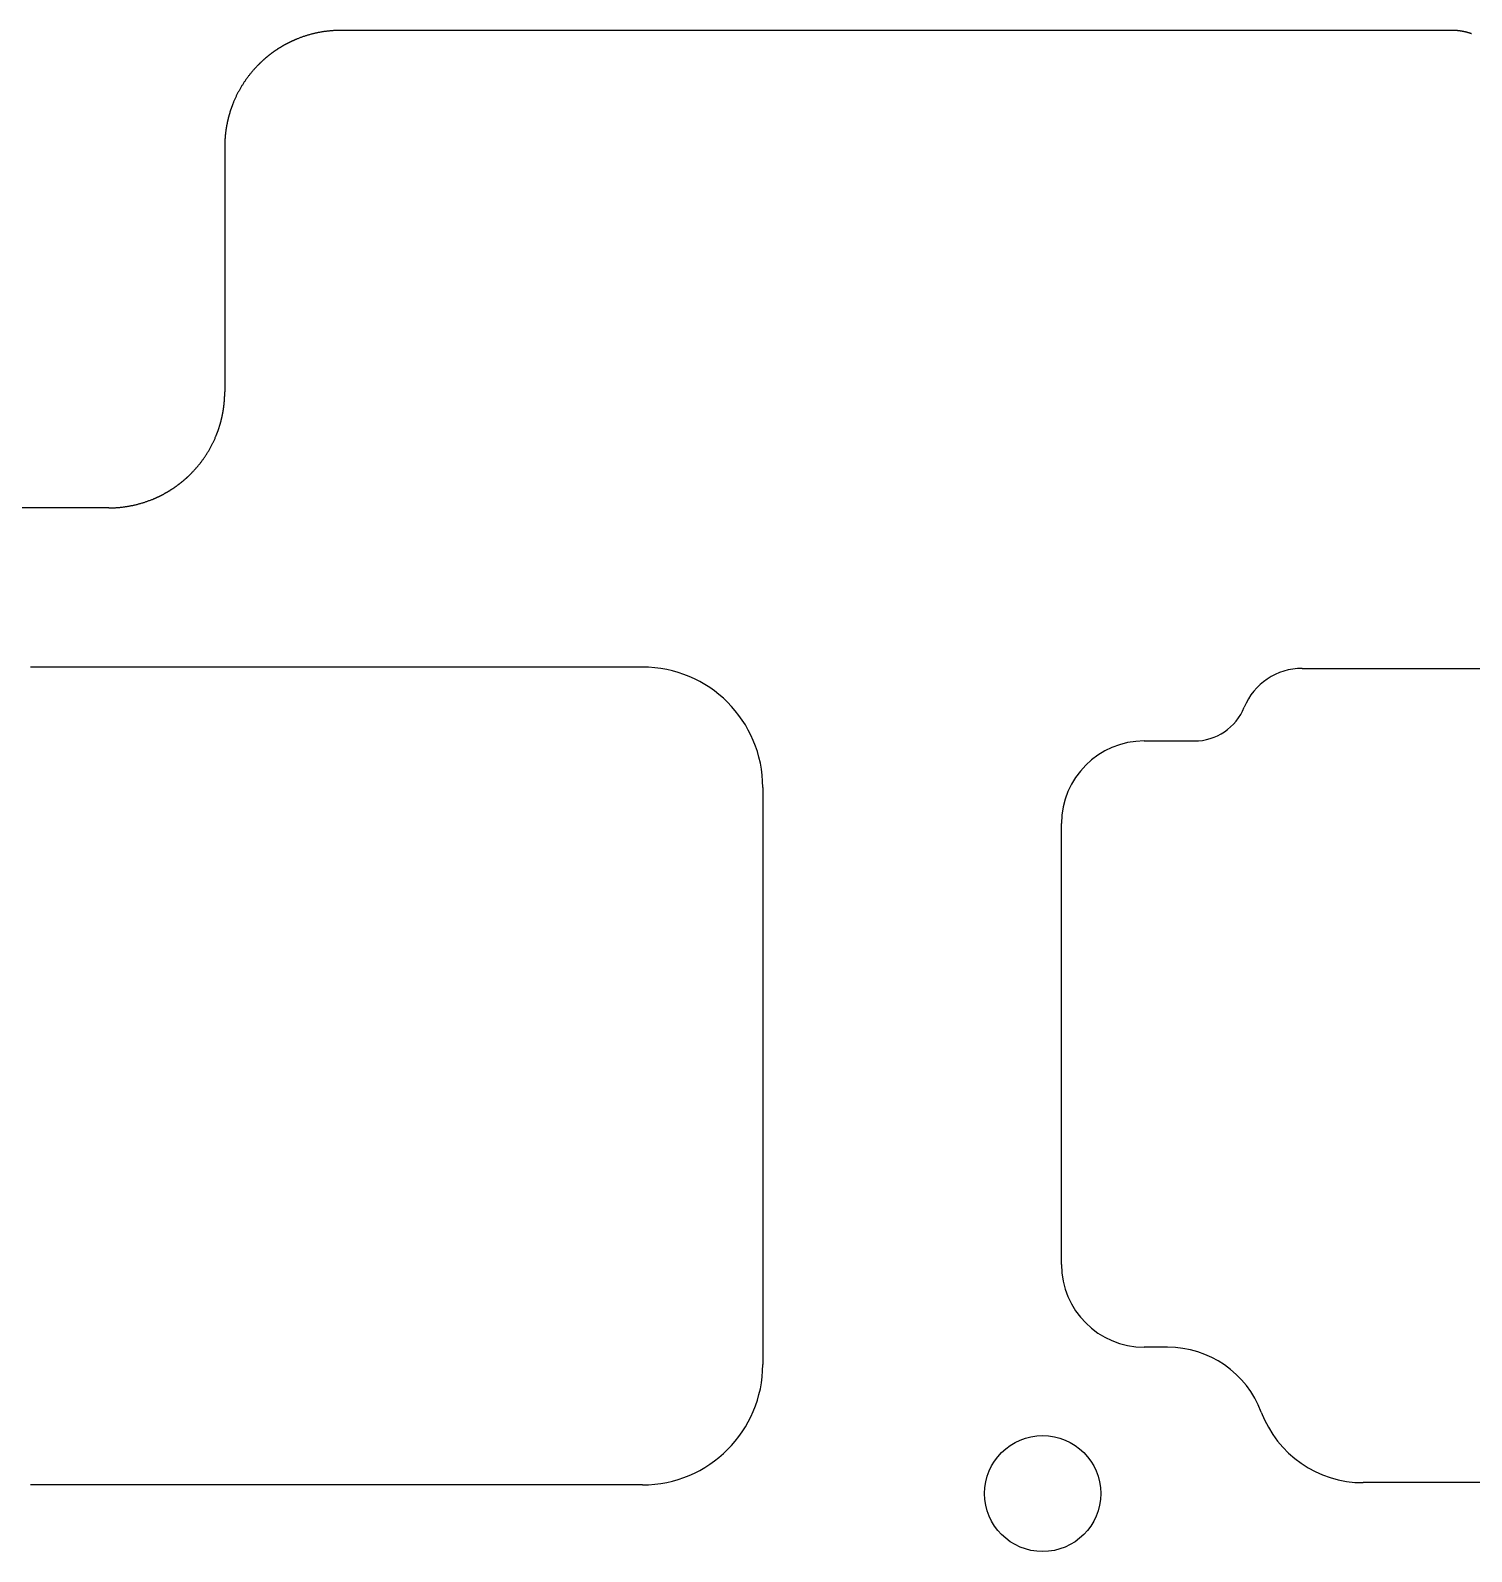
# Model space of a CAD drawing. Header units: millimetres. Extents: x -10 to 277, y -95 to 18.
# Drawn here: x 223.32 to 248.17, y -8.2 to 18.03 of the extents above; entities that cross this region are included whole.
import ezdxf

# ---------------------------------------------------------------- set-up
doc = ezdxf.new("R2010")
doc.units = ezdxf.units.MM
doc.header["$MEASUREMENT"] = 0
doc.layers.add('Edge.Cuts', color=53, linetype='CONTINUOUS')

msp = doc.modelspace()

# ---------------------------------------------------------------- linework, layer by layer
at = {"layer": 'Edge.Cuts', "linetype": 'Continuous'}
for p, q in [((227.824035, 17.835923), (227.818315, 17.833223)), ((227.829764, 17.838606), (227.824035, 17.835923)), ((227.835501, 17.84127), (227.829764, 17.838606)), ((227.841247, 17.843916), (227.835501, 17.84127)), ((227.847001, 17.846544), (227.841247, 17.843916)), ((227.852763, 17.849154), (227.847001, 17.846544)), ((227.858534, 17.851746), (227.852763, 17.849154)), ((227.864312, 17.854319), (227.858534, 17.851746)), ((227.870099, 17.856874), (227.864312, 17.854319)), ((227.875894, 17.859411), (227.870099, 17.856874)), ((227.881697, 17.861929), (227.875894, 17.859411)), ((227.887508, 17.864429), (227.881697, 17.861929)), ((227.893326, 17.866911), (227.887508, 17.864429)), ((227.899153, 17.869374), (227.893326, 17.866911)), ((227.904987, 17.871819), (227.899153, 17.869374)), ((227.910829, 17.874245), (227.904987, 17.871819)), ((227.922535, 17.879042), (227.910829, 17.874245)), ((227.934272, 17.883765), (227.922535, 17.879042)), ((227.946038, 17.888414), (227.934272, 17.883765)), ((227.957833, 17.892988), (227.946038, 17.888414)), ((227.969656, 17.897487), (227.957833, 17.892988)), ((227.981508, 17.901912), (227.969656, 17.897487)), ((227.993387, 17.906261), (227.981508, 17.901912)), ((228.005294, 17.910535), (227.993387, 17.906261)), ((228.017227, 17.914734), (228.005294, 17.910535)), ((228.029186, 17.918857), (228.017227, 17.914734)), ((228.041171, 17.922904), (228.029186, 17.918857)), ((228.053181, 17.926875), (228.041171, 17.922904)), ((228.065215, 17.930771), (228.053181, 17.926875)), ((228.077274, 17.93459), (228.065215, 17.930771)), ((228.089356, 17.938332), (228.077274, 17.93459)), ((228.101462, 17.941998), (228.089356, 17.938332)), ((228.11359, 17.945587), (228.101462, 17.941998)), ((228.125741, 17.9491), (228.11359, 17.945587)), ((228.137913, 17.952535), (228.125741, 17.9491)), ((228.150106, 17.955894), (228.137913, 17.952535)), ((228.16232, 17.959175), (228.150106, 17.955894)), ((228.174554, 17.962379), (228.16232, 17.959175)), ((228.186809, 17.965505), (228.174554, 17.962379)), ((228.199082, 17.968553), (228.186809, 17.965505)), ((228.211374, 17.971524), (228.199082, 17.968553)), ((228.223684, 17.974417), (228.211374, 17.971524)), ((228.236012, 17.977232), (228.223684, 17.974417)), ((228.248358, 17.979969), (228.236012, 17.977232)), ((228.26072, 17.982628), (228.248358, 17.979969)), ((228.273098, 17.985208), (228.26072, 17.982628)), ((228.285493, 17.98771), (228.273098, 17.985208)), ((228.297902, 17.990134), (228.285493, 17.98771)), ((228.310327, 17.992479), (228.297902, 17.990134)), ((228.322766, 17.994745), (228.310327, 17.992479)), ((228.335219, 17.996933), (228.322766, 17.994745)), ((228.347685, 17.999041), (228.335219, 17.996933)), ((228.360164, 18.001071), (228.347685, 17.999041)), ((228.372656, 18.003022), (228.360164, 18.001071)), ((228.38516, 18.004894), (228.372656, 18.003022)), ((228.397675, 18.006686), (228.38516, 18.004894)), ((228.410202, 18.0084), (228.397675, 18.006686)), ((228.422739, 18.010034), (228.410202, 18.0084)), ((228.435286, 18.011589), (228.422739, 18.010034)), ((228.447843, 18.013064), (228.435286, 18.011589)), ((228.460408, 18.01446), (228.447843, 18.013064)), ((228.472983, 18.015777), (228.460408, 18.01446)), ((228.485566, 18.017014), (228.472983, 18.015777)), ((228.498157, 18.018171), (228.485566, 18.017014)), ((228.510755, 18.019249), (228.498157, 18.018171)), ((228.52336, 18.020247), (228.510755, 18.019249)), ((228.535972, 18.021166), (228.52336, 18.020247)), ((228.54859, 18.022004), (228.535972, 18.021166)), ((228.561213, 18.022763), (228.54859, 18.022004)), ((228.573841, 18.023442), (228.561213, 18.022763)), ((228.586474, 18.024042), (228.573841, 18.023442)), ((228.599111, 18.024561), (228.586474, 18.024042)), ((228.611752, 18.025001), (228.599111, 18.024561)), ((228.624397, 18.02536), (228.611752, 18.025001)), ((228.637044, 18.02564), (228.624397, 18.02536)), ((228.649694, 18.02584), (228.637044, 18.02564)), ((228.662346, 18.02596), (228.649694, 18.02584)), ((228.675, 18.026), (228.662346, 18.02596)), ((247.8334, 18.026), (228.675, 18.026)), ((247.83551, 18.025998), (247.8334, 18.026)), ((247.840006, 18.025978), (247.83551, 18.025998)), ((247.844498, 18.025939), (247.840006, 18.025978)), ((247.848991, 18.02588), (247.844498, 18.025939)), ((247.85348, 18.0258), (247.848991, 18.02588)), ((247.857971, 18.025701), (247.85348, 18.0258)), ((247.862457, 18.025581), (247.857971, 18.025701)), ((247.866944, 18.025442), (247.862457, 18.025581)), ((247.871426, 18.025283), (247.866944, 18.025442)), ((247.87591, 18.025103), (247.871426, 18.025283)), ((247.880389, 18.024904), (247.87591, 18.025103)), ((247.884868, 18.024685), (247.880389, 18.024904)), ((247.889344, 18.024446), (247.884868, 18.024685)), ((247.893819, 18.024186), (247.889344, 18.024446)), ((247.898291, 18.023907), (247.893819, 18.024186)), ((247.902762, 18.023608), (247.898291, 18.023907)), ((247.907229, 18.023289), (247.902762, 18.023608)), ((247.911696, 18.022951), (247.907229, 18.023289)), ((247.916159, 18.022592), (247.911696, 18.022951)), ((247.920621, 18.022213), (247.916159, 18.022592)), ((247.925079, 18.021815), (247.920621, 18.022213)), ((247.929536, 18.021396), (247.925079, 18.021815)), ((247.933989, 18.020958), (247.929536, 18.021396)), ((247.938441, 18.0205), (247.933989, 18.020958)), ((247.942888, 18.020022), (247.938441, 18.0205)), ((247.947335, 18.019524), (247.942888, 18.020022)), ((247.951777, 18.019007), (247.947335, 18.019524)), ((247.956218, 18.018469), (247.951777, 18.019007)), ((247.960654, 18.017912), (247.956218, 18.018469)), ((247.965089, 18.017335), (247.960654, 18.017912)), ((247.969519, 18.016738), (247.965089, 18.017335)), ((247.973948, 18.016122), (247.969519, 18.016738)), ((247.978371, 18.015485), (247.973948, 18.016122)), ((247.982794, 18.014829), (247.978371, 18.015485)), ((247.987211, 18.014153), (247.982794, 18.014829)), ((247.991626, 18.013458), (247.987211, 18.014153)), ((247.996036, 18.012743), (247.991626, 18.013458)), ((248.000445, 18.012007), (247.996036, 18.012743)), ((248.004848, 18.011253), (248.000445, 18.012007)), ((248.009249, 18.010478), (248.004848, 18.011253)), ((248.013645, 18.009684), (248.009249, 18.010478)), ((248.018038, 18.008871), (248.013645, 18.009684)), ((248.022426, 18.008037), (248.018038, 18.008871)), ((248.026812, 18.007184), (248.022426, 18.008037)), ((248.031192, 18.006312), (248.026812, 18.007184)), ((248.03557, 18.00542), (248.031192, 18.006312)), ((248.039941, 18.004508), (248.03557, 18.00542)), ((248.044311, 18.003576), (248.039941, 18.004508)), ((248.048674, 18.002626), (248.044311, 18.003576)), ((248.053034, 18.001655), (248.048674, 18.002626)), ((248.057388, 18.000666), (248.053034, 18.001655)), ((248.06174, 17.999656), (248.057388, 18.000666)), ((248.066085, 17.998627), (248.06174, 17.999656)), ((248.070427, 17.997579), (248.066085, 17.998627)), ((248.074763, 17.996511), (248.070427, 17.997579)), ((248.079095, 17.995424), (248.074763, 17.996511)), ((248.083421, 17.994317), (248.079095, 17.995424)), ((248.087744, 17.993191), (248.083421, 17.994317)), ((248.09206, 17.992046), (248.087744, 17.993191)), ((248.096372, 17.990881), (248.09206, 17.992046)), ((248.100678, 17.989697), (248.096372, 17.990881)), ((248.10498, 17.988494), (248.100678, 17.989697)), ((248.109275, 17.987271), (248.10498, 17.988494)), ((248.113566, 17.986029), (248.109275, 17.987271)), ((248.11785, 17.984768), (248.113566, 17.986029)), ((248.12213, 17.983488), (248.11785, 17.984768)), ((248.126403, 17.982188), (248.12213, 17.983488)), ((248.130672, 17.980869), (248.126403, 17.982188)), ((248.134933, 17.979532), (248.130672, 17.980869)), ((248.13919, 17.978175), (248.134933, 17.979532)), ((248.143439, 17.976799), (248.13919, 17.978175)), ((248.147684, 17.975403), (248.143439, 17.976799)), ((248.151921, 17.973989), (248.147684, 17.975403)), ((248.156153, 17.972556), (248.151921, 17.973989)), ((248.160378, 17.971104), (248.156153, 17.972556)), ((248.164598, 17.969632), (248.160378, 17.971104)), ((248.16881, 17.968143), (248.164598, 17.969632)), ((227.407854, 17.573351), (227.402966, 17.569335)), ((227.412753, 17.57735), (227.407854, 17.573351)), ((227.417666, 17.581335), (227.412753, 17.57735)), ((227.42259, 17.585303), (227.417666, 17.581335)), ((227.427528, 17.589256), (227.42259, 17.585303)), ((227.432477, 17.593193), (227.427528, 17.589256)), ((227.43744, 17.597115), (227.432477, 17.593193)), ((227.442414, 17.601021), (227.43744, 17.597115)), ((227.447401, 17.604911), (227.442414, 17.601021)), ((227.452399, 17.608785), (227.447401, 17.604911)), ((227.457411, 17.612644), (227.452399, 17.608785)), ((227.462434, 17.616486), (227.457411, 17.612644)), ((227.467469, 17.620313), (227.462434, 17.616486)), ((227.472516, 17.624123), (227.467469, 17.620313)), ((227.477576, 17.627918), (227.472516, 17.624123)), ((227.482647, 17.631696), (227.477576, 17.627918)), ((227.487731, 17.635459), (227.482647, 17.631696)), ((227.492826, 17.639205), (227.487731, 17.635459)), ((227.497933, 17.642936), (227.492826, 17.639205)), ((227.503052, 17.64665), (227.497933, 17.642936)), ((227.508183, 17.650348), (227.503052, 17.64665)), ((227.513324, 17.654029), (227.508183, 17.650348)), ((227.518479, 17.657695), (227.513324, 17.654029)), ((227.523644, 17.661343), (227.518479, 17.657695)), ((227.528821, 17.664976), (227.523644, 17.661343)), ((227.534009, 17.668592), (227.528821, 17.664976)), ((227.539209, 17.672192), (227.534009, 17.668592)), ((227.54442, 17.675775), (227.539209, 17.672192)), ((227.549643, 17.679343), (227.54442, 17.675775)), ((227.554876, 17.682893), (227.549643, 17.679343)), ((227.560121, 17.686427), (227.554876, 17.682893)), ((227.565377, 17.689944), (227.560121, 17.686427)), ((227.570645, 17.693444), (227.565377, 17.689944)), ((227.575923, 17.696928), (227.570645, 17.693444)), ((227.581213, 17.700396), (227.575923, 17.696928)), ((227.586513, 17.703846), (227.581213, 17.700396)), ((227.591824, 17.70728), (227.586513, 17.703846)), ((227.597146, 17.710696), (227.591824, 17.70728)), ((227.602479, 17.714097), (227.597146, 17.710696)), ((227.607822, 17.71748), (227.602479, 17.714097)), ((227.613177, 17.720846), (227.607822, 17.71748)), ((227.618542, 17.724195), (227.613177, 17.720846)), ((227.623918, 17.727528), (227.618542, 17.724195)), ((227.629304, 17.730843), (227.623918, 17.727528)), ((227.634701, 17.734142), (227.629304, 17.730843)), ((227.640107, 17.737423), (227.634701, 17.734142)), ((227.645525, 17.740687), (227.640107, 17.737423)), ((227.650953, 17.743934), (227.645525, 17.740687)), ((227.656391, 17.747164), (227.650953, 17.743934)), ((227.661839, 17.750376), (227.656391, 17.747164)), ((227.667298, 17.753572), (227.661839, 17.750376)), ((227.672766, 17.75675), (227.667298, 17.753572)), ((227.678245, 17.759911), (227.672766, 17.75675)), ((227.683733, 17.763055), (227.678245, 17.759911)), ((227.689232, 17.766181), (227.683733, 17.763055)), ((227.69474, 17.76929), (227.689232, 17.766181)), ((227.700259, 17.772381), (227.69474, 17.76929)), ((227.705787, 17.775455), (227.700259, 17.772381)), ((227.711325, 17.778512), (227.705787, 17.775455)), ((227.716872, 17.78155), (227.711325, 17.778512)), ((227.722429, 17.784572), (227.716872, 17.78155)), ((227.727996, 17.787576), (227.722429, 17.784572)), ((227.733572, 17.790562), (227.727996, 17.787576)), ((227.739157, 17.79353), (227.733572, 17.790562)), ((227.744753, 17.796482), (227.739157, 17.79353)), ((227.750357, 17.799415), (227.744753, 17.796482)), ((227.75597, 17.80233), (227.750357, 17.799415)), ((227.761593, 17.805228), (227.75597, 17.80233)), ((227.767225, 17.808108), (227.761593, 17.805228)), ((227.772866, 17.81097), (227.767225, 17.808108)), ((227.778516, 17.813815), (227.772866, 17.81097)), ((227.784175, 17.816641), (227.778516, 17.813815)), ((227.789843, 17.81945), (227.784175, 17.816641)), ((227.79552, 17.82224), (227.789843, 17.81945)), ((227.801206, 17.825013), (227.79552, 17.82224)), ((227.8069, 17.827767), (227.801206, 17.825013)), ((227.812603, 17.830504), (227.8069, 17.827767)), ((227.818315, 17.833223), (227.812603, 17.830504)), ((227.141279, 17.309607), (227.133194, 17.299885)), ((227.149426, 17.319278), (227.141279, 17.309607)), ((227.157634, 17.328898), (227.149426, 17.319278)), ((227.165903, 17.338466), (227.157634, 17.328898)), ((227.174232, 17.347982), (227.165903, 17.338466)), ((227.182622, 17.357445), (227.174232, 17.347982)), ((227.191072, 17.366855), (227.182622, 17.357445)), ((227.199582, 17.376213), (227.191072, 17.366855)), ((227.208151, 17.385517), (227.199582, 17.376213)), ((227.21678, 17.394767), (227.208151, 17.385517)), ((227.225467, 17.403963), (227.21678, 17.394767)), ((227.234213, 17.413104), (227.225467, 17.403963)), ((227.243018, 17.422191), (227.234213, 17.413104)), ((227.25188, 17.431223), (227.243018, 17.422191)), ((227.2608, 17.4402), (227.25188, 17.431223)), ((227.262433, 17.441831), (227.2608, 17.4402)), ((227.266923, 17.446296), (227.262433, 17.441831)), ((227.271425, 17.450746), (227.266923, 17.446296)), ((227.275942, 17.455182), (227.271425, 17.450746)), ((227.280472, 17.459602), (227.275942, 17.455182)), ((227.285016, 17.464009), (227.280472, 17.459602)), ((227.289574, 17.4684), (227.285016, 17.464009)), ((227.294146, 17.472778), (227.289574, 17.4684)), ((227.29873, 17.47714), (227.294146, 17.472778)), ((227.303329, 17.481489), (227.29873, 17.47714)), ((227.307941, 17.485821), (227.303329, 17.481489)), ((227.312567, 17.49014), (227.307941, 17.485821)), ((227.317206, 17.494443), (227.312567, 17.49014)), ((227.321859, 17.498733), (227.317206, 17.494443)), ((227.326525, 17.503006), (227.321859, 17.498733)), ((227.331204, 17.507265), (227.326525, 17.503006)), ((227.335896, 17.511509), (227.331204, 17.507265)), ((227.340603, 17.515738), (227.335896, 17.511509)), ((227.345322, 17.519952), (227.340603, 17.515738)), ((227.350054, 17.524151), (227.345322, 17.519952)), ((227.354799, 17.528335), (227.350054, 17.524151)), ((227.359558, 17.532504), (227.354799, 17.528335)), ((227.364329, 17.536657), (227.359558, 17.532504)), ((227.369114, 17.540796), (227.364329, 17.536657)), ((227.373911, 17.544918), (227.369114, 17.540796)), ((227.378722, 17.549027), (227.373911, 17.544918)), ((227.383545, 17.553119), (227.378722, 17.549027)), ((227.388382, 17.557196), (227.383545, 17.553119)), ((227.39323, 17.561258), (227.388382, 17.557196)), ((227.398093, 17.565304), (227.39323, 17.561258)), ((227.402966, 17.569335), (227.398093, 17.565304)), ((226.958351, 17.0522), (226.951896, 17.041324)), ((226.964874, 17.063034), (226.958351, 17.0522)), ((226.971466, 17.073827), (226.964874, 17.063034)), ((226.978125, 17.084578), (226.971466, 17.073827)), ((226.984852, 17.095286), (226.978125, 17.084578)), ((226.991647, 17.105951), (226.984852, 17.095286)), ((226.998509, 17.116572), (226.991647, 17.105951)), ((227.005437, 17.12715), (226.998509, 17.116572)), ((227.012433, 17.137684), (227.005437, 17.12715)), ((227.019494, 17.148173), (227.012433, 17.137684)), ((227.026622, 17.158617), (227.019494, 17.148173)), ((227.033816, 17.169016), (227.026622, 17.158617)), ((227.041075, 17.179368), (227.033816, 17.169016)), ((227.048399, 17.189675), (227.041075, 17.179368)), ((227.055789, 17.199935), (227.048399, 17.189675)), ((227.063243, 17.210148), (227.055789, 17.199935)), ((227.070761, 17.220313), (227.063243, 17.210148)), ((227.078344, 17.230431), (227.070761, 17.220313)), ((227.08599, 17.2405), (227.078344, 17.230431)), ((227.0937, 17.250521), (227.08599, 17.2405)), ((227.101474, 17.260493), (227.0937, 17.250521)), ((227.10931, 17.270416), (227.101474, 17.260493)), ((227.117209, 17.280289), (227.10931, 17.270416)), ((227.12517, 17.290113), (227.117209, 17.280289)), ((227.133194, 17.299885), (227.12517, 17.290113)), ((226.825313, 16.786674), (226.822916, 16.78082)), ((226.827728, 16.79252), (226.825313, 16.786674)), ((226.832614, 16.80419), (226.827728, 16.79252)), ((226.837573, 16.815829), (226.832614, 16.80419)), ((226.842606, 16.827436), (226.837573, 16.815829)), ((226.847713, 16.83901), (226.842606, 16.827436)), ((226.852892, 16.850552), (226.847713, 16.83901)), ((226.858144, 16.862061), (226.852892, 16.850552)), ((226.863469, 16.873537), (226.858144, 16.862061)), ((226.868866, 16.884978), (226.863469, 16.873537)), ((226.874335, 16.896385), (226.868866, 16.884978)), ((226.879876, 16.907757), (226.874335, 16.896385)), ((226.885489, 16.919093), (226.879876, 16.907757)), ((226.891174, 16.930394), (226.885489, 16.919093)), ((226.896929, 16.941658), (226.891174, 16.930394)), ((226.902756, 16.952885), (226.896929, 16.941658)), ((226.908653, 16.964075), (226.902756, 16.952885)), ((226.914621, 16.975228), (226.908653, 16.964075)), ((226.92066, 16.986342), (226.914621, 16.975228)), ((226.926768, 16.997417), (226.92066, 16.986342)), ((226.932946, 17.008454), (226.926768, 16.997417)), ((226.939194, 17.019451), (226.932946, 17.008454)), ((226.94551, 17.030408), (226.939194, 17.019451)), ((226.951896, 17.041324), (226.94551, 17.030408)), ((226.73767, 16.522751), (226.736109, 16.516622)), ((226.739251, 16.528875), (226.73767, 16.522751)), ((226.740851, 16.534995), (226.739251, 16.528875)), ((226.742471, 16.541108), (226.740851, 16.534995)), ((226.74411, 16.547217), (226.742471, 16.541108)), ((226.745768, 16.553321), (226.74411, 16.547217)), ((226.747446, 16.55942), (226.745768, 16.553321)), ((226.749142, 16.565512), (226.747446, 16.55942)), ((226.750859, 16.5716), (226.749142, 16.565512)), ((226.752594, 16.577683), (226.750859, 16.5716)), ((226.754349, 16.58376), (226.752594, 16.577683)), ((226.756122, 16.589831), (226.754349, 16.58376)), ((226.757915, 16.595897), (226.756122, 16.589831)), ((226.759728, 16.601957), (226.757915, 16.595897)), ((226.761559, 16.608011), (226.759728, 16.601957)), ((226.76341, 16.61406), (226.761559, 16.608011)), ((226.765279, 16.620103), (226.76341, 16.61406)), ((226.767168, 16.626139), (226.765279, 16.620103)), ((226.769076, 16.63217), (226.767168, 16.626139)), ((226.771003, 16.638195), (226.769076, 16.63217)), ((226.772949, 16.644214), (226.771003, 16.638195)), ((226.774914, 16.650226), (226.772949, 16.644214)), ((226.776898, 16.656232), (226.774914, 16.650226)), ((226.778901, 16.662232), (226.776898, 16.656232)), ((226.780923, 16.668226), (226.778901, 16.662232)), ((226.782964, 16.674213), (226.780923, 16.668226)), ((226.785024, 16.680194), (226.782964, 16.674213)), ((226.787102, 16.686168), (226.785024, 16.680194)), ((226.7892, 16.692136), (226.787102, 16.686168)), ((226.791316, 16.698097), (226.7892, 16.692136)), ((226.793452, 16.704052), (226.791316, 16.698097)), ((226.795606, 16.709999), (226.793452, 16.704052)), ((226.797779, 16.71594), (226.795606, 16.709999)), ((226.799971, 16.721874), (226.797779, 16.71594)), ((226.802181, 16.727801), (226.799971, 16.721874)), ((226.80441, 16.733721), (226.802181, 16.727801)), ((226.806658, 16.739633), (226.80441, 16.733721)), ((226.808925, 16.745539), (226.806658, 16.739633)), ((226.81121, 16.751438), (226.808925, 16.745539)), ((226.813514, 16.757329), (226.81121, 16.751438)), ((226.815837, 16.763213), (226.813514, 16.757329)), ((226.818178, 16.769089), (226.815837, 16.763213)), ((226.820538, 16.774958), (226.818178, 16.769089)), ((226.822916, 16.78082), (226.820538, 16.774958)), ((226.688947, 16.261841), (226.688212, 16.255559)), ((226.689703, 16.26812), (226.688947, 16.261841)), ((226.690478, 16.274397), (226.689703, 16.26812)), ((226.691274, 16.28067), (226.690478, 16.274397)), ((226.692089, 16.286942), (226.691274, 16.28067)), ((226.692924, 16.29321), (226.692089, 16.286942)), ((226.693779, 16.299477), (226.692924, 16.29321)), ((226.694653, 16.305739), (226.693779, 16.299477)), ((226.695548, 16.312), (226.694653, 16.305739)), ((226.696462, 16.318257), (226.695548, 16.312)), ((226.697396, 16.324512), (226.696462, 16.318257)), ((226.698349, 16.330764), (226.697396, 16.324512)), ((226.699323, 16.337013), (226.698349, 16.330764)), ((226.700316, 16.343258), (226.699323, 16.337013)), ((226.701329, 16.3495), (226.700316, 16.343258)), ((226.702362, 16.355739), (226.701329, 16.3495)), ((226.703415, 16.361975), (226.702362, 16.355739)), ((226.704487, 16.368207), (226.703415, 16.361975)), ((226.705579, 16.374436), (226.704487, 16.368207)), ((226.706691, 16.380661), (226.705579, 16.374436)), ((226.707822, 16.386884), (226.706691, 16.380661)), ((226.708973, 16.393102), (226.707822, 16.386884)), ((226.710144, 16.399317), (226.708973, 16.393102)), ((226.711334, 16.405528), (226.710144, 16.399317)), ((226.712544, 16.411735), (226.711334, 16.405528)), ((226.713774, 16.417938), (226.712544, 16.411735)), ((226.715023, 16.424138), (226.713774, 16.417938)), ((226.716292, 16.430333), (226.715023, 16.424138)), ((226.717581, 16.436525), (226.716292, 16.430333)), ((226.718889, 16.442712), (226.717581, 16.436525)), ((226.720216, 16.448896), (226.718889, 16.442712)), ((226.721564, 16.455075), (226.720216, 16.448896)), ((226.72293, 16.46125), (226.721564, 16.455075)), ((226.724317, 16.46742), (226.72293, 16.46125)), ((226.725723, 16.473587), (226.724317, 16.46742)), ((226.727148, 16.479748), (226.725723, 16.473587)), ((226.728593, 16.485906), (226.727148, 16.479748)), ((226.730057, 16.492058), (226.728593, 16.485906)), ((226.731541, 16.498207), (226.730057, 16.492058)), ((226.733044, 16.50435), (226.731541, 16.498207)), ((226.734567, 16.510489), (226.733044, 16.50435)), ((226.736109, 16.516622), (226.734567, 16.510489)), ((226.675001, 16.028309), (226.675, 16.026)), ((226.675, 16.026), (226.675, 11.7946)), ((226.675019, 16.03464), (226.675001, 16.028309)), ((226.675056, 16.040969), (226.675019, 16.03464)), ((226.675113, 16.047299), (226.675056, 16.040969)), ((226.675191, 16.053627), (226.675113, 16.047299)), ((226.675288, 16.059957), (226.675191, 16.053627)), ((226.675405, 16.066284), (226.675288, 16.059957)), ((226.675543, 16.072612), (226.675405, 16.066284)), ((226.6757, 16.078937), (226.675543, 16.072612)), ((226.675877, 16.085264), (226.6757, 16.078937)), ((226.676075, 16.091588), (226.675877, 16.085264)), ((226.676292, 16.097912), (226.676075, 16.091588)), ((226.676529, 16.104235), (226.676292, 16.097912)), ((226.676787, 16.110557), (226.676529, 16.104235)), ((226.677064, 16.116877), (226.676787, 16.110557)), ((226.677361, 16.123198), (226.677064, 16.116877)), ((226.677678, 16.129516), (226.677361, 16.123198)), ((226.678016, 16.135834), (226.677678, 16.129516)), ((226.678373, 16.14215), (226.678016, 16.135834)), ((226.67875, 16.148465), (226.678373, 16.14215)), ((226.679147, 16.154778), (226.67875, 16.148465)), ((226.679564, 16.161091), (226.679147, 16.154778)), ((226.680001, 16.1674), (226.679564, 16.161091)), ((226.680458, 16.17371), (226.680001, 16.1674)), ((226.680935, 16.180017), (226.680458, 16.17371)), ((226.681432, 16.186323), (226.680935, 16.180017)), ((226.681949, 16.192627), (226.681432, 16.186323)), ((226.682485, 16.19893), (226.681949, 16.192627)), ((226.683042, 16.205229), (226.682485, 16.19893)), ((226.683619, 16.211528), (226.683042, 16.205229)), ((226.684215, 16.217824), (226.683619, 16.211528)), ((226.684831, 16.224119), (226.684215, 16.217824)), ((226.685468, 16.230411), (226.684831, 16.224119)), ((226.686124, 16.236702), (226.685468, 16.230411)), ((226.6868, 16.24299), (226.686124, 16.236702)), ((226.687496, 16.249276), (226.6868, 16.24299)), ((226.688212, 16.255559), (226.687496, 16.249276)), ((226.657911, 11.533658), (226.658726, 11.53993)), ((226.658726, 11.53993), (226.659522, 11.546203)), ((226.659522, 11.546203), (226.660297, 11.55248)), ((226.660297, 11.55248), (226.661053, 11.558759)), ((226.661053, 11.558759), (226.661788, 11.565041)), ((226.661788, 11.565041), (226.662504, 11.571324)), ((226.662504, 11.571324), (226.6632, 11.57761)), ((226.6632, 11.57761), (226.663876, 11.583898)), ((226.663876, 11.583898), (226.664532, 11.590189)), ((226.664532, 11.590189), (226.665169, 11.596481)), ((226.665169, 11.596481), (226.665785, 11.602776)), ((226.665785, 11.602776), (226.666381, 11.609072)), ((226.666381, 11.609072), (226.666958, 11.615371)), ((226.666958, 11.615371), (226.667515, 11.62167)), ((226.667515, 11.62167), (226.668051, 11.627973)), ((226.668051, 11.627973), (226.668568, 11.634277)), ((226.668568, 11.634277), (226.669065, 11.640583)), ((226.669065, 11.640583), (226.669542, 11.64689)), ((226.669542, 11.64689), (226.669999, 11.6532)), ((226.669999, 11.6532), (226.670436, 11.659509)), ((226.670436, 11.659509), (226.670853, 11.665822)), ((226.670853, 11.665822), (226.67125, 11.672135)), ((226.67125, 11.672135), (226.671627, 11.67845)), ((226.671627, 11.67845), (226.671984, 11.684766)), ((226.671984, 11.684766), (226.672322, 11.691084)), ((226.672322, 11.691084), (226.672639, 11.697402)), ((226.672639, 11.697402), (226.672936, 11.703723)), ((226.672936, 11.703723), (226.673213, 11.710043)), ((226.673213, 11.710043), (226.673471, 11.716365)), ((226.673471, 11.716365), (226.673708, 11.722688)), ((226.673708, 11.722688), (226.673925, 11.729012)), ((226.673925, 11.729012), (226.674123, 11.735336)), ((226.674123, 11.735336), (226.6743, 11.741663)), ((226.6743, 11.741663), (226.674457, 11.747988)), ((226.674457, 11.747988), (226.674595, 11.754316)), ((226.674595, 11.754316), (226.674712, 11.760643)), ((226.674712, 11.760643), (226.674809, 11.766973)), ((226.674809, 11.766973), (226.674887, 11.773301)), ((226.674887, 11.773301), (226.674944, 11.779631)), ((226.674944, 11.779631), (226.674981, 11.78596)), ((226.674981, 11.78596), (226.674999, 11.792291)), ((226.674999, 11.792291), (226.675, 11.7946)), ((226.60589, 11.273383), (226.607529, 11.279492)), ((226.607529, 11.279492), (226.609149, 11.285605)), ((226.609149, 11.285605), (226.610749, 11.291725)), ((226.610749, 11.291725), (226.61233, 11.297849)), ((226.61233, 11.297849), (226.613891, 11.303978)), ((226.613891, 11.303978), (226.615433, 11.310111)), ((226.615433, 11.310111), (226.616956, 11.31625)), ((226.616956, 11.31625), (226.618459, 11.322393)), ((226.618459, 11.322393), (226.619943, 11.328542)), ((226.619943, 11.328542), (226.621407, 11.334694)), ((226.621407, 11.334694), (226.622852, 11.340852)), ((226.622852, 11.340852), (226.624277, 11.347013)), ((226.624277, 11.347013), (226.625683, 11.35318)), ((226.625683, 11.35318), (226.62707, 11.35935)), ((226.62707, 11.35935), (226.628436, 11.365525)), ((226.628436, 11.365525), (226.629784, 11.371704)), ((226.629784, 11.371704), (226.631111, 11.377888)), ((226.631111, 11.377888), (226.632419, 11.384075)), ((226.632419, 11.384075), (226.633708, 11.390267)), ((226.633708, 11.390267), (226.634977, 11.396462)), ((226.634977, 11.396462), (226.636226, 11.402662)), ((226.636226, 11.402662), (226.637456, 11.408865)), ((226.637456, 11.408865), (226.638666, 11.415072)), ((226.638666, 11.415072), (226.639856, 11.421283)), ((226.639856, 11.421283), (226.641027, 11.427498)), ((226.641027, 11.427498), (226.642178, 11.433716)), ((226.642178, 11.433716), (226.643309, 11.439939)), ((226.643309, 11.439939), (226.644421, 11.446164)), ((226.644421, 11.446164), (226.645513, 11.452393)), ((226.645513, 11.452393), (226.646585, 11.458625)), ((226.646585, 11.458625), (226.647638, 11.464861)), ((226.647638, 11.464861), (226.648671, 11.4711)), ((226.648671, 11.4711), (226.649684, 11.477342)), ((226.649684, 11.477342), (226.650677, 11.483587)), ((226.650677, 11.483587), (226.651651, 11.489836)), ((226.651651, 11.489836), (226.652604, 11.496088)), ((226.652604, 11.496088), (226.653538, 11.502343)), ((226.653538, 11.502343), (226.654452, 11.5086)), ((226.654452, 11.5086), (226.655347, 11.514861)), ((226.655347, 11.514861), (226.656221, 11.521123)), ((226.656221, 11.521123), (226.657076, 11.52739)), ((226.657076, 11.52739), (226.657911, 11.533658)), ((226.512427, 11.004771), (226.517386, 11.01641)), ((226.517386, 11.01641), (226.522272, 11.02808)), ((226.522272, 11.02808), (226.524687, 11.033926)), ((226.524687, 11.033926), (226.527084, 11.03978)), ((226.527084, 11.03978), (226.529462, 11.045642)), ((226.529462, 11.045642), (226.531822, 11.051511)), ((226.531822, 11.051511), (226.534163, 11.057387)), ((226.534163, 11.057387), (226.536486, 11.063271)), ((226.536486, 11.063271), (226.53879, 11.069162)), ((226.53879, 11.069162), (226.541075, 11.075061)), ((226.541075, 11.075061), (226.543342, 11.080967)), ((226.543342, 11.080967), (226.54559, 11.086879)), ((226.54559, 11.086879), (226.547819, 11.092799)), ((226.547819, 11.092799), (226.550029, 11.098726)), ((226.550029, 11.098726), (226.552221, 11.10466)), ((226.552221, 11.10466), (226.554394, 11.110601)), ((226.554394, 11.110601), (226.556548, 11.116548)), ((226.556548, 11.116548), (226.558684, 11.122503)), ((226.558684, 11.122503), (226.5608, 11.128464)), ((226.5608, 11.128464), (226.562898, 11.134432)), ((226.562898, 11.134432), (226.564976, 11.140406)), ((226.564976, 11.140406), (226.567036, 11.146387)), ((226.567036, 11.146387), (226.569077, 11.152374)), ((226.569077, 11.152374), (226.571099, 11.158368)), ((226.571099, 11.158368), (226.573102, 11.164368)), ((226.573102, 11.164368), (226.575086, 11.170374)), ((226.575086, 11.170374), (226.577051, 11.176386)), ((226.577051, 11.176386), (226.578997, 11.182405)), ((226.578997, 11.182405), (226.580924, 11.18843)), ((226.580924, 11.18843), (226.582832, 11.194461)), ((226.582832, 11.194461), (226.584721, 11.200497)), ((226.584721, 11.200497), (226.58659, 11.20654)), ((226.58659, 11.20654), (226.588441, 11.212589)), ((226.588441, 11.212589), (226.590272, 11.218643)), ((226.590272, 11.218643), (226.592085, 11.224703)), ((226.592085, 11.224703), (226.593878, 11.230769)), ((226.593878, 11.230769), (226.595651, 11.23684)), ((226.595651, 11.23684), (226.597406, 11.242917)), ((226.597406, 11.242917), (226.599141, 11.249)), ((226.599141, 11.249), (226.600858, 11.255088)), ((226.600858, 11.255088), (226.602554, 11.26118)), ((226.602554, 11.26118), (226.604232, 11.267279)), ((226.604232, 11.267279), (226.60589, 11.273383)), ((226.378534, 10.746773), (226.385126, 10.757566)), ((226.385126, 10.757566), (226.391649, 10.7684)), ((226.391649, 10.7684), (226.398104, 10.779276)), ((226.398104, 10.779276), (226.40449, 10.790192)), ((226.40449, 10.790192), (226.410806, 10.801149)), ((226.410806, 10.801149), (226.417054, 10.812146)), ((226.417054, 10.812146), (226.423232, 10.823183)), ((226.423232, 10.823183), (226.42934, 10.834258)), ((226.42934, 10.834258), (226.435379, 10.845372)), ((226.435379, 10.845372), (226.441347, 10.856525)), ((226.441347, 10.856525), (226.447244, 10.867715)), ((226.447244, 10.867715), (226.453071, 10.878942)), ((226.453071, 10.878942), (226.458826, 10.890206)), ((226.458826, 10.890206), (226.464511, 10.901507)), ((226.464511, 10.901507), (226.470124, 10.912843)), ((226.470124, 10.912843), (226.475665, 10.924215)), ((226.475665, 10.924215), (226.481134, 10.935622)), ((226.481134, 10.935622), (226.486531, 10.947063)), ((226.486531, 10.947063), (226.491856, 10.958539)), ((226.491856, 10.958539), (226.497108, 10.970048)), ((226.497108, 10.970048), (226.502287, 10.98159)), ((226.502287, 10.98159), (226.507394, 10.993164)), ((226.507394, 10.993164), (226.512427, 11.004771)), ((226.184097, 10.482134), (226.192366, 10.491702)), ((226.192366, 10.491702), (226.200574, 10.501322)), ((226.200574, 10.501322), (226.208721, 10.510993)), ((226.208721, 10.510993), (226.216806, 10.520715)), ((226.216806, 10.520715), (226.22483, 10.530487)), ((226.22483, 10.530487), (226.232791, 10.540311)), ((226.232791, 10.540311), (226.24069, 10.550184)), ((226.24069, 10.550184), (226.248526, 10.560107)), ((226.248526, 10.560107), (226.2563, 10.570079)), ((226.2563, 10.570079), (226.26401, 10.5801)), ((226.26401, 10.5801), (226.271656, 10.590169)), ((226.271656, 10.590169), (226.279239, 10.600287)), ((226.279239, 10.600287), (226.286757, 10.610452)), ((226.286757, 10.610452), (226.294211, 10.620665)), ((226.294211, 10.620665), (226.301601, 10.630925)), ((226.301601, 10.630925), (226.308925, 10.641232)), ((226.308925, 10.641232), (226.316184, 10.651584)), ((226.316184, 10.651584), (226.323378, 10.661983)), ((226.323378, 10.661983), (226.330506, 10.672427)), ((226.330506, 10.672427), (226.337567, 10.682916)), ((226.337567, 10.682916), (226.344563, 10.69345)), ((226.344563, 10.69345), (226.351491, 10.704028)), ((226.351491, 10.704028), (226.358353, 10.714649)), ((226.358353, 10.714649), (226.365148, 10.725314)), ((226.365148, 10.725314), (226.371875, 10.736022)), ((226.371875, 10.736022), (226.378534, 10.746773)), ((225.917523, 10.227407), (225.922472, 10.231344)), ((225.922472, 10.231344), (225.92741, 10.235297)), ((225.92741, 10.235297), (225.932334, 10.239265)), ((225.932334, 10.239265), (225.937247, 10.24325)), ((225.937247, 10.24325), (225.942146, 10.247249)), ((225.942146, 10.247249), (225.947034, 10.251265)), ((225.947034, 10.251265), (225.951907, 10.255296)), ((225.951907, 10.255296), (225.95677, 10.259342)), ((225.95677, 10.259342), (225.961618, 10.263404)), ((225.961618, 10.263404), (225.966455, 10.267481)), ((225.966455, 10.267481), (225.971278, 10.271573)), ((225.971278, 10.271573), (225.976089, 10.275682)), ((225.976089, 10.275682), (225.980886, 10.279804)), ((225.980886, 10.279804), (225.985671, 10.283943)), ((225.985671, 10.283943), (225.990442, 10.288096)), ((225.990442, 10.288096), (225.995201, 10.292265)), ((225.995201, 10.292265), (225.999946, 10.296449)), ((225.999946, 10.296449), (226.004678, 10.300648)), ((226.004678, 10.300648), (226.009397, 10.304862)), ((226.009397, 10.304862), (226.014104, 10.309091)), ((226.014104, 10.309091), (226.018796, 10.313335)), ((226.018796, 10.313335), (226.023475, 10.317594)), ((226.023475, 10.317594), (226.028141, 10.321867)), ((226.028141, 10.321867), (226.032794, 10.326157)), ((226.032794, 10.326157), (226.037433, 10.33046)), ((226.037433, 10.33046), (226.042059, 10.334779)), ((226.042059, 10.334779), (226.046671, 10.339111)), ((226.046671, 10.339111), (226.05127, 10.34346)), ((226.05127, 10.34346), (226.055854, 10.347822)), ((226.055854, 10.347822), (226.060426, 10.3522)), ((226.060426, 10.3522), (226.064984, 10.356591)), ((226.064984, 10.356591), (226.069528, 10.360998)), ((226.069528, 10.360998), (226.074058, 10.365418)), ((226.074058, 10.365418), (226.078575, 10.369854)), ((226.078575, 10.369854), (226.083077, 10.374304)), ((226.083077, 10.374304), (226.087567, 10.378769)), ((226.087567, 10.378769), (226.0892, 10.3804)), ((226.0892, 10.3804), (226.09812, 10.389377)), ((226.09812, 10.389377), (226.106982, 10.398409)), ((226.106982, 10.398409), (226.115787, 10.407496)), ((226.115787, 10.407496), (226.124533, 10.416637)), ((226.124533, 10.416637), (226.13322, 10.425833)), ((226.13322, 10.425833), (226.141849, 10.435083)), ((226.141849, 10.435083), (226.150418, 10.444387)), ((226.150418, 10.444387), (226.158928, 10.453745)), ((226.158928, 10.453745), (226.167378, 10.463155)), ((226.167378, 10.463155), (226.175768, 10.472618)), ((226.175768, 10.472618), (226.184097, 10.482134)), ((225.479901, 9.963726), (225.485688, 9.966281)), ((225.485688, 9.966281), (225.491466, 9.968854)), ((225.491466, 9.968854), (225.497237, 9.971446)), ((225.497237, 9.971446), (225.502999, 9.974056)), ((225.502999, 9.974056), (225.508753, 9.976684)), ((225.508753, 9.976684), (225.514499, 9.97933)), ((225.514499, 9.97933), (225.520236, 9.981994)), ((225.520236, 9.981994), (225.525965, 9.984677)), ((225.525965, 9.984677), (225.531685, 9.987377)), ((225.531685, 9.987377), (225.537397, 9.990096)), ((225.537397, 9.990096), (225.5431, 9.992833)), ((225.5431, 9.992833), (225.548794, 9.995587)), ((225.548794, 9.995587), (225.55448, 9.99836)), ((225.55448, 9.99836), (225.560157, 10.00115)), ((225.560157, 10.00115), (225.565825, 10.003959)), ((225.565825, 10.003959), (225.571484, 10.006785)), ((225.571484, 10.006785), (225.577134, 10.00963)), ((225.577134, 10.00963), (225.582775, 10.012492)), ((225.582775, 10.012492), (225.588407, 10.015372)), ((225.588407, 10.015372), (225.59403, 10.01827)), ((225.59403, 10.01827), (225.599643, 10.021185)), ((225.599643, 10.021185), (225.605247, 10.024118)), ((225.605247, 10.024118), (225.610843, 10.02707)), ((225.610843, 10.02707), (225.616428, 10.030038)), ((225.616428, 10.030038), (225.622004, 10.033024)), ((225.622004, 10.033024), (225.627571, 10.036028)), ((225.627571, 10.036028), (225.633128, 10.03905)), ((225.633128, 10.03905), (225.638675, 10.042088)), ((225.638675, 10.042088), (225.644213, 10.045145)), ((225.644213, 10.045145), (225.649741, 10.048219)), ((225.649741, 10.048219), (225.65526, 10.05131)), ((225.65526, 10.05131), (225.660768, 10.054419)), ((225.660768, 10.054419), (225.666267, 10.057545)), ((225.666267, 10.057545), (225.671755, 10.060689)), ((225.671755, 10.060689), (225.677234, 10.06385)), ((225.677234, 10.06385), (225.682702, 10.067028)), ((225.682702, 10.067028), (225.688161, 10.070224)), ((225.688161, 10.070224), (225.693609, 10.073436)), ((225.693609, 10.073436), (225.699047, 10.076666)), ((225.699047, 10.076666), (225.704475, 10.079913)), ((225.704475, 10.079913), (225.709893, 10.083177)), ((225.709893, 10.083177), (225.715299, 10.086458)), ((225.715299, 10.086458), (225.720696, 10.089757)), ((225.720696, 10.089757), (225.726082, 10.093072)), ((225.726082, 10.093072), (225.731458, 10.096405)), ((225.731458, 10.096405), (225.736823, 10.099754)), ((225.736823, 10.099754), (225.742178, 10.10312)), ((225.742178, 10.10312), (225.747521, 10.106503)), ((225.747521, 10.106503), (225.752854, 10.109904)), ((225.752854, 10.109904), (225.758176, 10.11332)), ((225.758176, 10.11332), (225.763487, 10.116754)), ((225.763487, 10.116754), (225.768787, 10.120204)), ((225.768787, 10.120204), (225.774077, 10.123672)), ((225.774077, 10.123672), (225.779355, 10.127156)), ((225.779355, 10.127156), (225.784623, 10.130656)), ((225.784623, 10.130656), (225.789879, 10.134173)), ((225.789879, 10.134173), (225.795124, 10.137707)), ((225.795124, 10.137707), (225.800357, 10.141257)), ((225.800357, 10.141257), (225.80558, 10.144825)), ((225.80558, 10.144825), (225.810791, 10.148408)), ((225.810791, 10.148408), (225.815991, 10.152008)), ((225.815991, 10.152008), (225.821179, 10.155624)), ((225.821179, 10.155624), (225.826356, 10.159257)), ((225.826356, 10.159257), (225.831521, 10.162905)), ((225.831521, 10.162905), (225.836676, 10.166571)), ((225.836676, 10.166571), (225.841817, 10.170252)), ((225.841817, 10.170252), (225.846948, 10.17395)), ((225.846948, 10.17395), (225.852067, 10.177664)), ((225.852067, 10.177664), (225.857174, 10.181395)), ((225.857174, 10.181395), (225.862269, 10.185141)), ((225.862269, 10.185141), (225.867353, 10.188904)), ((225.867353, 10.188904), (225.872424, 10.192682)), ((225.872424, 10.192682), (225.877484, 10.196477)), ((225.877484, 10.196477), (225.882531, 10.200287)), ((225.882531, 10.200287), (225.887566, 10.204114)), ((225.887566, 10.204114), (225.892589, 10.207956)), ((225.892589, 10.207956), (225.897601, 10.211815)), ((225.897601, 10.211815), (225.902599, 10.215689)), ((225.902599, 10.215689), (225.907586, 10.219579)), ((225.907586, 10.219579), (225.91256, 10.223485)), ((225.91256, 10.223485), (225.917523, 10.227407)), ((224.675, 9.7946), (222.0915, 9.7946)), ((224.675, 9.7946), (224.687654, 9.79464)), ((224.687654, 9.79464), (224.700306, 9.79476)), ((224.700306, 9.79476), (224.712956, 9.79496)), ((224.712956, 9.79496), (224.725603, 9.79524)), ((224.725603, 9.79524), (224.738248, 9.795599)), ((224.738248, 9.795599), (224.750889, 9.796039)), ((224.750889, 9.796039), (224.763526, 9.796558)), ((224.763526, 9.796558), (224.776159, 9.797158)), ((224.776159, 9.797158), (224.788787, 9.797837)), ((224.788787, 9.797837), (224.80141, 9.798596)), ((224.80141, 9.798596), (224.814028, 9.799434)), ((224.814028, 9.799434), (224.82664, 9.800353)), ((224.82664, 9.800353), (224.839245, 9.801351)), ((224.839245, 9.801351), (224.851843, 9.802429)), ((224.851843, 9.802429), (224.864434, 9.803586)), ((224.864434, 9.803586), (224.877017, 9.804823)), ((224.877017, 9.804823), (224.889592, 9.80614)), ((224.889592, 9.80614), (224.902157, 9.807536)), ((224.902157, 9.807536), (224.914714, 9.809011)), ((224.914714, 9.809011), (224.927261, 9.810566)), ((224.927261, 9.810566), (224.939798, 9.8122)), ((224.939798, 9.8122), (224.952325, 9.813914)), ((224.952325, 9.813914), (224.96484, 9.815706)), ((224.96484, 9.815706), (224.977344, 9.817578)), ((224.977344, 9.817578), (224.989836, 9.819529)), ((224.989836, 9.819529), (225.002315, 9.821559)), ((225.002315, 9.821559), (225.014781, 9.823667)), ((225.014781, 9.823667), (225.027234, 9.825855)), ((225.027234, 9.825855), (225.039673, 9.828121)), ((225.039673, 9.828121), (225.052098, 9.830466)), ((225.052098, 9.830466), (225.064507, 9.83289)), ((225.064507, 9.83289), (225.076902, 9.835392)), ((225.076902, 9.835392), (225.08928, 9.837972)), ((225.08928, 9.837972), (225.101642, 9.840631)), ((225.101642, 9.840631), (225.113988, 9.843368)), ((225.113988, 9.843368), (225.126316, 9.846183)), ((225.126316, 9.846183), (225.138626, 9.849076)), ((225.138626, 9.849076), (225.150918, 9.852047)), ((225.150918, 9.852047), (225.163191, 9.855095)), ((225.163191, 9.855095), (225.175446, 9.858221)), ((225.175446, 9.858221), (225.18768, 9.861425)), ((225.18768, 9.861425), (225.199894, 9.864706)), ((225.199894, 9.864706), (225.212087, 9.868065)), ((225.212087, 9.868065), (225.224259, 9.8715)), ((225.224259, 9.8715), (225.23641, 9.875013)), ((225.23641, 9.875013), (225.248538, 9.878602)), ((225.248538, 9.878602), (225.260644, 9.882268)), ((225.260644, 9.882268), (225.272726, 9.88601)), ((225.272726, 9.88601), (225.284785, 9.889829)), ((225.284785, 9.889829), (225.296819, 9.893725)), ((225.296819, 9.893725), (225.308829, 9.897696)), ((225.308829, 9.897696), (225.320814, 9.901743)), ((225.320814, 9.901743), (225.332773, 9.905866)), ((225.332773, 9.905866), (225.344706, 9.910065)), ((225.344706, 9.910065), (225.356613, 9.914339)), ((225.356613, 9.914339), (225.368492, 9.918688)), ((225.368492, 9.918688), (225.380344, 9.923113)), ((225.380344, 9.923113), (225.392167, 9.927612)), ((225.392167, 9.927612), (225.403962, 9.932186)), ((225.403962, 9.932186), (225.415728, 9.936835)), ((225.415728, 9.936835), (225.427465, 9.941558)), ((225.427465, 9.941558), (225.439171, 9.946355)), ((225.439171, 9.946355), (225.445013, 9.948781)), ((225.445013, 9.948781), (225.450847, 9.951226)), ((225.450847, 9.951226), (225.456674, 9.953689)), ((225.456674, 9.953689), (225.462492, 9.956171)), ((225.462492, 9.956171), (225.468303, 9.958671)), ((225.468303, 9.958671), (225.474106, 9.961189)), ((225.474106, 9.961189), (225.479901, 9.963726)), ((233.875, 7.05), (223.325, 7.05)), ((245.24718, 7.0276), (269.10242, 7.0276)), ((242.52436, 5.77544), (243.38997, 5.77544)), ((235.95, 4.975), (235.95, -4.975)), ((241.09936, -3.25044), (241.09936, 4.35044)), ((242.9284, -4.67544), (242.52436, -4.67544)), ((233.875, -7.05), (223.325, -7.05)), ((268.0503, -7.01191), (246.2993, -7.01191))]:
    msp.add_line(p, q, dxfattribs=at)
at = {"layer": 'Edge.Cuts'}
msp.add_circle((240.775, -7.2), 1, dxfattribs=at)
for centre, radius, start, end in [((233.874972, 4.974985), 2.075015, 0.0004142, 89.9992269), ((245.2472, 5.9526), 1.075006, 90.001066, 157.9761007), ((243.38997, 6.70385), 0.928411, 270, 337.9772981), ((242.52436, 4.35044), 1.425, 90, 180), ((242.52436, -3.25044), 1.425, 180, 270), ((242.92841, -6.40037), 1.72493, 20.5459762, 90.0003322), ((233.874972, -4.975015), 2.075028, 270.0007731, 0.0004142), ((246.29931, -5.13696), 1.87495, 200.5459234, 269.9996944)]:
    msp.add_arc(centre, radius, start, end, dxfattribs=at)

doc.saveas('drawing.dxf')
